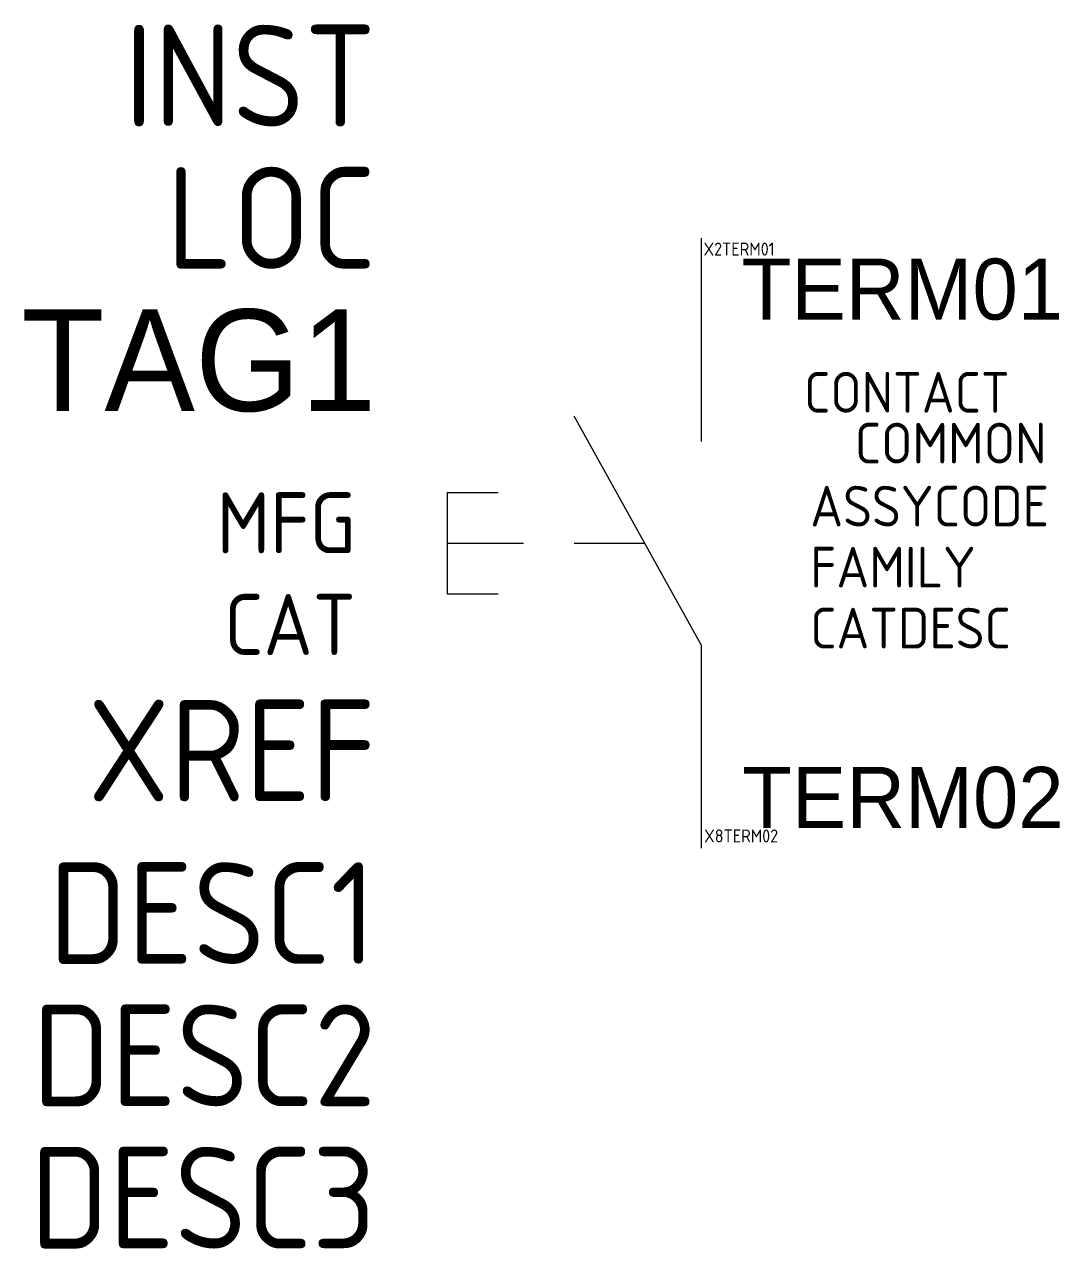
# Model space of a CAD drawing. Extents: x -16.7 to 8.8, y -17.3 to 12.8.
import ezdxf
from ezdxf.enums import TextEntityAlignment as Align

# ---------------------------------------------------------------- set-up
doc = ezdxf.new("R2010")
doc.units = 0
doc.header["$MEASUREMENT"] = 0
doc.styles.add('WD_IEC', font='isocp2.shx', dxfattribs={"width": 0.9, "height": 4})

msp = doc.modelspace()

# ---------------------------------------------------------------- linework, layer by layer
for p, q in [((0, 7.5), (0, 2.5)), ((0, -2.5), (-3.125, 3.125)), ((-6.25, 1.25), (-6.25, -1.25)), ((-6.25, 1.25), (-5, 1.25)), ((-6.25, 0), (-4.375, 0)), ((-3.125, 0), (-1.389, 0)), ((-6.25, -1.25), (-5, -1.25)), ((0, -2.5), (0, -7.5))]:
    msp.add_line(p, q)

# ---------------------------------------------------------------- texts
at = {"style": 'WD_IEC'}
for tag, p in [('INST', (-8, 10.25)), ('LOC', (-8, 6.75)), ('DESC1', (-8, -10.35)), ('DESC2', (-8, -13.85)), ('DESC3', (-8, -17.35))]:
    msp.add_attdef(tag, text='', height=2.5, dxfattribs=at).set_placement(p, align=Align.RIGHT)
at = {"style": 'WD_IEC', "flags": 1}
for tag, p, s, height in [('X2TERM01', (0.059, 7.073), '', 0.32), ('CONTACT', (2.533, 3.21), 'NO', 1), ('COMMON', (3.783, 1.96), '02', 1), ('ASSYCODE', (2.685, 0.411), '', 1), ('FAMILY', (2.685, -1.089), 'PB_ACKO', 1), ('CATDESC', (2.685, -2.589), '', 1), ('X8TERM02', (0.074, -7.362), '', 0.32)]:
    msp.add_attdef(tag, p, s, height=height, dxfattribs=at)
for tag, p, s in [('TERM01', (0.995, 5.499), '3'), ('TERM02', (1.007, -7.004), '4')]:
    msp.add_attdef(tag, p, s, height=1.5)
msp.add_attdef('TAG1', text='S', height=2.5).set_placement((-8, 3.25), align=Align.RIGHT)
at = {"style": 'WD_IEC', "flags": 9}
for tag, text, p in [('MFG', 'ACKO', (-8.5, -0.25)), ('CAT', 'XB2-BA', (-8.5, -2.75))]:
    msp.add_attdef(tag, text=text, height=1.5, dxfattribs=at).set_placement(p, align=Align.RIGHT)
at = {"lineweight": 15, "style": 'WD_IEC'}
msp.add_attdef('XREF', text='', height=2.5, dxfattribs=at).set_placement((-8, -6.35), align=Align.RIGHT)

doc.saveas('drawing.dxf')
